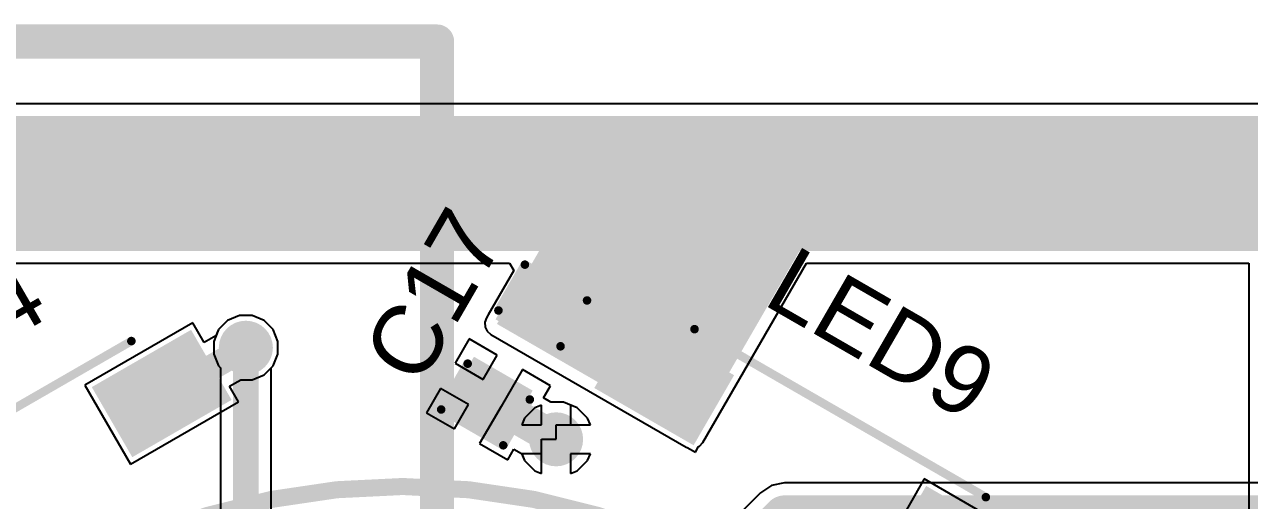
# Model space of a CAD drawing. Header units: millimetres. Extents: x -8 to 110, y -24 to 86.
# Drawn here: x 34.38 to 52.59, y 34.79 to 41.88 of the extents above; entities that cross this region are included whole.
import ezdxf

# ---------------------------------------------------------------- set-up
doc = ezdxf.new("R2010")
doc.units = ezdxf.units.MM
for name, color, linetype in [('BottomLayer', 5, 'Continuous'), ('BottomOverlay', 54, 'Continuous'), ('BottomSolder', 6, 'Continuous'), ('Mechanical1', 6, 'Continuous'), ('TopLayer', 1, 'Continuous'), ('TopOverlay', 2, 'Continuous'), ('TopPaste', 8, 'Continuous'), ('TopSolder', 216, 'Continuous'), ('ViaHoleLayer', 16, 'Continuous')]:
    doc.layers.add(name, color=color, linetype=linetype)
doc.styles.add('Arial', font='', dxfattribs={"height": 0.2})
doc.styles.get('Arial').set_extended_font_data('Arial')

# ---------------------------------------------------------------- blocks, each defined once
blk = doc.blocks.new('WS2812B_XF02_W_25')
at = {"layer": 'TopLayer'}
for points in [[(-3.25, 2.15), (-1.75, 2.15), (-1.75, 1.15), (-3.25, 1.15)], [(3.25, 1.15), (1.75, 1.15), (1.75, 2.15), (3.25, 2.15)], [(-3.25, -1.15), (-1.75, -1.15), (-1.75, -2.15), (-3.25, -2.15)], [(1.75, -1.15), (3.25, -1.15), (3.25, -2.15), (1.75, -2.15)]]:
    blk.add_hatch(color=1, dxfattribs=at).paths.add_polyline_path(points)
at = {"layer": 'TopPaste'}
for points in [[(-3.25, 2.15), (-1.75, 2.15), (-1.75, 1.15), (-3.25, 1.15)], [(3.25, 1.15), (1.75, 1.15), (1.75, 2.15), (3.25, 2.15)], [(-3.25, -1.15), (-1.75, -1.15), (-1.75, -2.15), (-3.25, -2.15)], [(1.75, -1.15), (3.25, -1.15), (3.25, -2.15), (1.75, -2.15)]]:
    blk.add_hatch(color=8, dxfattribs=at).paths.add_polyline_path(points)
at = {"layer": 'TopSolder'}
for points in [[(-3.352, 2.252), (-1.648, 2.252), (-1.648, 1.048), (-3.352, 1.048)], [(3.352, 1.048), (1.648, 1.048), (1.648, 2.252), (3.352, 2.252)], [(-3.352, -1.048), (-1.648, -1.048), (-1.648, -2.252), (-3.352, -2.252)], [(1.648, -1.048), (3.352, -1.048), (3.352, -2.252), (1.648, -2.252)]]:
    blk.add_hatch(color=216, dxfattribs=at).paths.add_polyline_path(points)
at = {"layer": 'TopOverlay'}
for points, const_width in [([(-2.5, 2.551), (2.5, 2.551)], 0.127), ([(-3.556, 1.549), (-3.556, 1.803)], 0.254), ([(-3.556, 1.803), (-3.429, 1.676)], 0.254), ([(-3.556, 1.549), (-3.429, 1.676)], 0.254), ([(-2.5, -2.551), (2.5, -2.551)], 0.127)]:
    blk.add_lwpolyline(points, dxfattribs=dict(at, const_width=const_width))
for points, const_width in [([(-2.532, 2.551, 1), (-2.468, 2.551, 1)], 0.0635), ([(2.468, 2.551, 1), (2.532, 2.551, 1)], 0.0635), ([(-3.619, 1.803, 1), (-3.493, 1.803, 1)], 0.127), ([(-3.619, 1.803, 1), (-3.493, 1.803, 1)], 0.127), ([(-3.619, 1.549, 1), (-3.493, 1.549, 1)], 0.127), ([(-3.619, 1.549, 1), (-3.493, 1.549, 1)], 0.127), ([(-3.493, 1.676, 1), (-3.366, 1.676, 1)], 0.127), ([(-3.493, 1.676, 1), (-3.366, 1.676, 1)], 0.127), ([(-2.532, -2.551, 1), (-2.468, -2.551, 1)], 0.0635), ([(2.468, -2.551, 1), (2.532, -2.551, 1)], 0.0635)]:
    blk.add_lwpolyline(points, format="xyb", close=True, dxfattribs=dict(at, const_width=const_width))
blk = doc.blocks.new('WS2812B_XF02_W_30')
at = {"layer": 'TopLayer'}
for points in [[(-3.25, 2.15), (-1.75, 2.15), (-1.75, 1.15), (-3.25, 1.15)], [(3.25, 1.15), (1.75, 1.15), (1.75, 2.15), (3.25, 2.15)], [(-3.25, -1.15), (-1.75, -1.15), (-1.75, -2.15), (-3.25, -2.15)], [(1.75, -1.15), (3.25, -1.15), (3.25, -2.15), (1.75, -2.15)]]:
    blk.add_hatch(color=1, dxfattribs=at).paths.add_polyline_path(points)
at = {"layer": 'TopPaste'}
for points in [[(-3.25, 2.15), (-1.75, 2.15), (-1.75, 1.15), (-3.25, 1.15)], [(3.25, 1.15), (1.75, 1.15), (1.75, 2.15), (3.25, 2.15)], [(-3.25, -1.15), (-1.75, -1.15), (-1.75, -2.15), (-3.25, -2.15)], [(1.75, -1.15), (3.25, -1.15), (3.25, -2.15), (1.75, -2.15)]]:
    blk.add_hatch(color=8, dxfattribs=at).paths.add_polyline_path(points)
at = {"layer": 'TopSolder'}
for points in [[(-3.352, 2.252), (-1.648, 2.252), (-1.648, 1.048), (-3.352, 1.048)], [(3.352, 1.048), (1.648, 1.048), (1.648, 2.252), (3.352, 2.252)], [(-3.352, -1.048), (-1.648, -1.048), (-1.648, -2.252), (-3.352, -2.252)], [(1.648, -1.048), (3.352, -1.048), (3.352, -2.252), (1.648, -2.252)]]:
    blk.add_hatch(color=216, dxfattribs=at).paths.add_polyline_path(points)
at = {"layer": 'TopOverlay'}
for points, const_width in [([(-2.5, 2.551), (2.5, 2.551)], 0.127), ([(-3.556, 1.803), (-3.556, 1.549)], 0.254), ([(-3.556, 1.803), (-3.429, 1.676)], 0.254), ([(-3.556, 1.549), (-3.429, 1.676)], 0.254), ([(-2.5, -2.551), (2.5, -2.551)], 0.127)]:
    blk.add_lwpolyline(points, dxfattribs=dict(at, const_width=const_width))
for points, const_width in [([(-2.532, 2.551, 1), (-2.468, 2.551, 1)], 0.0635), ([(2.468, 2.551, 1), (2.532, 2.551, 1)], 0.0635), ([(-3.619, 1.803, 1), (-3.493, 1.803, 1)], 0.127), ([(-3.619, 1.803, 1), (-3.493, 1.803, 1)], 0.127), ([(-3.619, 1.549, 1), (-3.493, 1.549, 1)], 0.127), ([(-3.619, 1.549, 1), (-3.493, 1.549, 1)], 0.127), ([(-3.493, 1.676, 1), (-3.365, 1.676, 1)], 0.127), ([(-3.493, 1.676, 1), (-3.365, 1.676, 1)], 0.127), ([(-2.532, -2.551, 1), (-2.468, -2.551, 1)], 0.0635), ([(2.468, -2.551, 1), (2.532, -2.551, 1)], 0.0635)]:
    blk.add_lwpolyline(points, format="xyb", close=True, dxfattribs=dict(at, const_width=const_width))
blk = doc.blocks.new('C___0603_47')
at = {"layer": 'TopLayer'}
for points in [[(-0.381, 0.445), (-0.381, -0.445), (-1.143, -0.445), (-1.143, 0.445)], [(1.143, 0.445), (1.143, -0.445), (0.381, -0.445), (0.381, 0.445)]]:
    blk.add_hatch(color=1, dxfattribs=at).paths.add_polyline_path(points)
at = {"layer": 'TopPaste'}
for points in [[(-0.381, 0.445), (-0.381, -0.445), (-1.143, -0.445), (-1.143, 0.445)], [(1.143, 0.445), (1.143, -0.445), (0.381, -0.445), (0.381, 0.445)]]:
    blk.add_hatch(color=8, dxfattribs=at).paths.add_polyline_path(points)
at = {"layer": 'TopSolder'}
for points in [[(-0.321, 0.504), (-0.321, -0.504), (-1.203, -0.504), (-1.203, 0.504)], [(1.203, 0.504), (1.203, -0.504), (0.321, -0.504), (0.321, 0.504)]]:
    blk.add_hatch(color=216, dxfattribs=at).paths.add_polyline_path(points)
at = {"layer": 'TopOverlay', "const_width": 0.127}
for points in [[(-1.245, 0.533), (-1.245, -0.533)], [(-1.245, 0.533), (-0.457, 0.533)], [(0.457, 0.533), (1.245, 0.533)], [(1.245, 0.533), (1.245, -0.533)], [(-1.245, -0.533), (-0.457, -0.533)], [(0.457, -0.533), (1.245, -0.533)]]:
    blk.add_lwpolyline(points, dxfattribs=at)
at = {"layer": 'TopOverlay', "const_width": 0.0635}
for points in [[(-1.276, 0.533, 1), (-1.213, 0.533, 1)], [(-1.276, 0.533, 1), (-1.213, 0.533, 1)], [(-0.489, 0.533, 1), (-0.425, 0.533, 1)], [(0.425, 0.533, 1), (0.489, 0.533, 1)], [(1.213, 0.533, 1), (1.276, 0.533, 1)], [(1.213, 0.533, 1), (1.276, 0.533, 1)], [(-1.276, -0.533, 1), (-1.213, -0.533, 1)], [(-1.276, -0.533, 1), (-1.213, -0.533, 1)], [(-0.489, -0.533, 1), (-0.425, -0.533, 1)], [(0.425, -0.533, 1), (0.489, -0.533, 1)], [(1.213, -0.533, 1), (1.276, -0.533, 1)], [(1.213, -0.533, 1), (1.276, -0.533, 1)]]:
    blk.add_lwpolyline(points, format="xyb", close=True, dxfattribs=at)

msp = doc.modelspace()

# ---------------------------------------------------------------- hatches: boundary and pattern name
at = {"layer": 'BottomLayer'}
h = msp.add_hatch(color=5, dxfattribs=at)
edge = h.paths.add_edge_path()
edge.add_arc((37.669, 37.065), 0.3, 0, 360)
h = msp.add_hatch(color=5, dxfattribs=at)
edge = h.paths.add_edge_path()
edge.add_arc((42.28, 35.702), 0.3, 0, 360)
at = {"layer": 'BottomSolder'}
h = msp.add_hatch(color=6, dxfattribs=at)
edge = h.paths.add_edge_path()
edge.add_arc((37.669, 37.065), 0.402, 0, 360)
h = msp.add_hatch(color=6, dxfattribs=at)
edge = h.paths.add_edge_path()
edge.add_arc((42.28, 35.702), 0.402, 0, 360)
at = {"layer": 'TopLayer'}
for points in [[(24.155, 38.506), (55.21, 38.506), (55.21, 40.513), (24.155, 40.513)], [(41.401, 37.419), (44.303, 35.744), (45.898, 38.506), (42.996, 40.182)]]:
    msp.add_hatch(color=1, dxfattribs=at).paths.add_polyline_path(points)
h = msp.add_hatch(color=1, dxfattribs=at)
edge = h.paths.add_edge_path()
edge.add_arc((37.669, 37.065), 0.3, 0, 360)
h = msp.add_hatch(color=1, dxfattribs=at)
edge = h.paths.add_edge_path()
edge.add_arc((42.28, 35.702), 0.3, 0, 360)
at = {"layer": 'TopSolder'}
h = msp.add_hatch(color=216, dxfattribs=at)
edge = h.paths.add_edge_path()
edge.add_arc((37.669, 37.065), 0.402, 0, 360)
h = msp.add_hatch(color=216, dxfattribs=at)
edge = h.paths.add_edge_path()
edge.add_arc((42.28, 35.702), 0.402, 0, 360)
at = {"layer": 'ViaHoleLayer'}
h = msp.add_hatch(color=16, dxfattribs=at)
edge = h.paths.add_edge_path()
edge.add_arc((37.669, 37.065), 0.15, 0, 360)
h = msp.add_hatch(color=16, dxfattribs=at)
edge = h.paths.add_edge_path()
edge.add_arc((42.28, 35.702), 0.15, 0, 360)

# ---------------------------------------------------------------- linework, layer by layer
at = {"layer": 'BottomLayer'}
for p, q in [((37.573, 37.543), (37.398, 37.47)), ((37.764, 37.543), (37.573, 37.543)), ((37.939, 37.47), (37.764, 37.543)), ((37.263, 37.336), (37.191, 37.16)), ((37.398, 37.47), (37.263, 37.336)), ((38.074, 37.336), (37.939, 37.47)), ((38.146, 37.16), (38.074, 37.336)), ((37.191, 37.16), (37.191, 36.97)), ((38.146, 36.97), (38.146, 37.16)), ((37.191, 36.97), (37.263, 36.795)), ((38.074, 36.795), (38.146, 36.97)), ((37.263, 36.795), (37.293, 36.765)), ((38.044, 36.765), (38.074, 36.795)), ((37.293, 36.765), (37.293, 31.393)), ((38.044, 31.548), (38.044, 36.765)), ((41.966, 36.171), (41.81, 36.016)), ((42.064, 36.212), (41.966, 36.171)), ((42.064, 35.918), (42.064, 36.212)), ((42.593, 36.171), (42.496, 36.212)), ((42.496, 36.212), (42.496, 35.918)), ((42.749, 36.016), (42.593, 36.171)), ((41.81, 36.016), (41.769, 35.918)), ((41.769, 35.918), (42.064, 35.918)), ((42.496, 35.918), (42.79, 35.918)), ((42.79, 35.918), (42.749, 36.016)), ((42.064, 35.486), (41.769, 35.486)), ((41.769, 35.486), (41.81, 35.388)), ((41.81, 35.388), (41.966, 35.232)), ((42.064, 35.192), (42.064, 35.486)), ((42.79, 35.486), (42.496, 35.486)), ((42.496, 35.486), (42.496, 35.192)), ((42.593, 35.232), (42.749, 35.388)), ((42.749, 35.388), (42.79, 35.486)), ((41.966, 35.232), (42.064, 35.192)), ((42.496, 35.192), (42.593, 35.232)), ((45.482, 35.017), (45.319, 34.907)), ((45.676, 35.055), (45.482, 35.017)), ((65.987, 35.055), (45.676, 35.055)), ((45.319, 34.907), (43.001, 32.59))]:
    msp.add_line(p, q, dxfattribs=at)
for points, const_width in [([(37.669, 31.393), (37.669, 37.065)], 0.381), ([(43.358, 32.233), (45.676, 34.55)], 0.635), ([(45.676, 34.55), (66.61, 34.55)], 0.635)]:
    msp.add_lwpolyline(points, dxfattribs=dict(at, const_width=const_width))
for points, const_width in [([(37.573, 37.065, 1), (37.764, 37.065, 1)], 0.191), ([(45.517, 34.55, 1), (45.834, 34.55, 1)], 0.318), ([(45.517, 34.55, 1), (45.834, 34.55, 1)], 0.318)]:
    msp.add_lwpolyline(points, format="xyb", close=True, dxfattribs=dict(at, const_width=const_width))
at = {"layer": 'BottomOverlay', "const_width": 0.508}
for points in [[(5.511, 41.621), (40.511, 41.621)], [(40.511, 6.621), (40.511, 41.621)]]:
    msp.add_lwpolyline(points, dxfattribs=at)
at = {"layer": 'BottomOverlay', "const_width": 0.254}
msp.add_lwpolyline([(40.384, 41.621, 1), (40.638, 41.621, 1)], format="xyb", close=True, dxfattribs=at)
msp.add_lwpolyline([(40.384, 41.621, 1), (40.638, 41.621, 1)], format="xyb", close=True, dxfattribs=at)
at = {"layer": 'Mechanical1', "const_width": 0.254}
msp.add_lwpolyline([(50, 25, 1), (30, 25, 1)], format="xyb", close=True, dxfattribs=at)
at = {"layer": 'TopLayer'}
for p, q in [((55.21, 40.694), (24.106, 40.694)), ((30.756, 38.325), (41.587, 38.325)), ((41.587, 38.325), (41.651, 38.215)), ((44.46, 35.653), (46.002, 38.325)), ((46.002, 38.325), (52.577, 38.325)), ((52.577, 38.325), (52.577, 30.191)), ((41.651, 38.215), (41.27, 37.556)), ((37.573, 37.543), (37.398, 37.47)), ((37.764, 37.543), (37.573, 37.543)), ((37.939, 37.47), (37.764, 37.543)), ((41.244, 37.51), (41.219, 37.445)), ((41.27, 37.556), (41.244, 37.51)), ((36.883, 37.435), (35.276, 36.507)), ((37.051, 37.142), (36.883, 37.435)), ((37.263, 37.336), (37.225, 37.243)), ((37.398, 37.47), (37.263, 37.336)), ((38.074, 37.336), (37.939, 37.47)), ((38.146, 37.16), (38.074, 37.336)), ((41.219, 37.445), (41.221, 37.443)), ((41.221, 37.443), (41.221, 37.443)), ((41.221, 37.443), (41.225, 37.373)), ((41.225, 37.373), (41.257, 37.309)), ((37.225, 37.243), (37.051, 37.142)), ((38.146, 36.97), (38.146, 37.16)), ((40.988, 37.197), (40.778, 36.834)), ((41.406, 36.955), (40.988, 37.197)), ((41.257, 37.309), (41.31, 37.262)), ((41.31, 37.262), (44.212, 35.587)), ((38.074, 36.795), (38.146, 36.97)), ((37.939, 36.66), (38.074, 36.795)), ((40.778, 36.834), (41.196, 36.592)), ((41.196, 36.592), (41.406, 36.955)), ((37.764, 36.587), (37.939, 36.66)), ((41.779, 36.74), (41.462, 36.19)), ((42.197, 36.498), (41.779, 36.74)), ((35.276, 36.507), (35.953, 35.333)), ((37.427, 36.492), (37.592, 36.587)), ((37.56, 36.261), (37.427, 36.492)), ((37.592, 36.587), (37.764, 36.587)), ((40.562, 36.46), (40.353, 36.097)), ((40.98, 36.219), (40.562, 36.46)), ((42.093, 36.318), (42.197, 36.498)), ((35.953, 35.333), (37.56, 36.261)), ((42.201, 36.256), (42.093, 36.318)), ((42.39, 36.256), (42.201, 36.256)), ((42.593, 36.171), (42.39, 36.256)), ((40.353, 36.097), (40.771, 35.856)), ((40.771, 35.856), (40.98, 36.219)), ((41.462, 36.19), (41.144, 35.64)), ((42.749, 36.016), (42.593, 36.171)), ((42.28, 35.702), (42.28, 35.918)), ((42.28, 35.918), (42.79, 35.918)), ((42.79, 35.918), (42.749, 36.016)), ((42.064, 35.192), (42.064, 35.702)), ((42.064, 35.702), (42.28, 35.702)), ((41.144, 35.64), (41.562, 35.398)), ((41.562, 35.398), (41.653, 35.555)), ((41.653, 35.555), (41.768, 35.489)), ((44.212, 35.587), (44.229, 35.581)), ((44.229, 35.581), (44.352, 35.51)), ((44.352, 35.51), (44.399, 35.593)), ((44.399, 35.593), (44.413, 35.6)), ((44.413, 35.6), (44.46, 35.653)), ((44.46, 35.653), (44.46, 35.653)), ((41.768, 35.489), (41.81, 35.388)), ((41.81, 35.388), (41.966, 35.232)), ((42.79, 35.486), (42.496, 35.486)), ((42.496, 35.486), (42.496, 35.192)), ((42.593, 35.232), (42.749, 35.388)), ((42.749, 35.388), (42.79, 35.486)), ((41.966, 35.232), (42.064, 35.192)), ((42.496, 35.192), (42.593, 35.232)), ((47.752, 35.112), (47.075, 33.938)), ((49.359, 34.184), (47.752, 35.112))]:
    msp.add_line(p, q, dxfattribs=at)
for points, const_width in [([(36.92, 36.633), (37.669, 37.065)], 0.381), ([(36.418, 36.384), (36.92, 36.633)], 0.381), ([(41.275, 36.298), (41.543, 36.127)], 0.254), ([(41.543, 36.127), (42.28, 35.702)], 0.508)]:
    msp.add_lwpolyline(points, dxfattribs=dict(at, const_width=const_width))
for points, const_width in [([(37.573, 37.065, 1), (37.764, 37.065, 1)], 0.191), ([(36.825, 36.633, 1), (37.015, 36.633, 1)], 0.191), ([(36.825, 36.633, 1), (37.015, 36.633, 1)], 0.191), ([(36.323, 36.384, 1), (36.513, 36.384, 1)], 0.191), ([(41.212, 36.298, 1), (41.339, 36.298, 1)], 0.127), ([(41.416, 36.127, 1), (41.67, 36.127, 1)], 0.254), ([(41.48, 36.127, 1), (41.607, 36.127, 1)], 0.127), ([(42.153, 35.702, 1), (42.407, 35.702, 1)], 0.254)]:
    msp.add_lwpolyline(points, format="xyb", close=True, dxfattribs=dict(at, const_width=const_width))

# ---------------------------------------------------------------- block references
for name, p, rotation in [('C___0603_47', (41.656, 36.957), 59.99999999999999), ('WS2812B_XF02_W_25', (45.227, 33.882), 329.9999999999999), ('WS2812B_XF02_W_30', (35.078, 33.705), 30)]:
    msp.add_blockref(name, p, dxfattribs=dict(rotation=rotation))

# ---------------------------------------------------------------- texts
at = {"layer": 'TopOverlay', "style": 'Arial'}
for s, rotation, p in [('C17', 60, (40.251, 36.465)), ('LED9', 330, (45.327, 37.728)), ('LED4', 30, (31.712, 35.764))]:
    msp.add_text(s, height=1.016, rotation=rotation, dxfattribs=at).set_placement(p)

doc.saveas('drawing.dxf')
